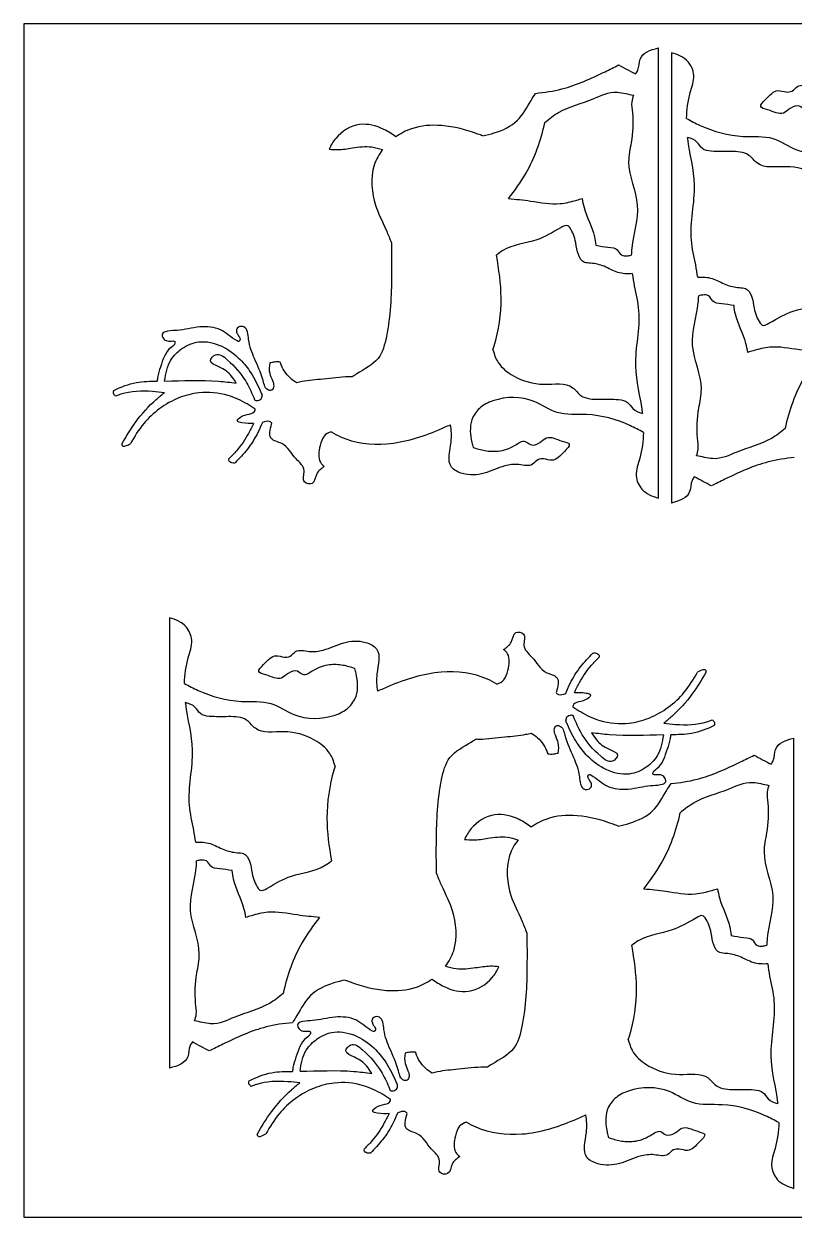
# Model space of a CAD drawing. Header units: inches. Extents: x 473.1 to 515.3, y 216.8 to 240.4.
# Drawn here: x 473.09 to 480.84, y 228.36 to 240.36 of the extents above; entities that cross this region are included whole.
import ezdxf

# ---------------------------------------------------------------- set-up
doc = ezdxf.new("R2010")
doc.units = ezdxf.units.IN
doc.header["$MEASUREMENT"] = 0

msp = doc.modelspace()

# ---------------------------------------------------------------- linework, layer by layer
at = {"color": 1}
for p, q in [((473.09, 240.362), (473.09, 228.362)), ((497.09, 240.362), (473.09, 240.362)), ((473.09, 228.362), (497.09, 228.362))]:
    msp.add_line(p, q, dxfattribs=at)
at = {"color": 5}
for p, q in [((479.474, 235.592), (479.474, 240.12)), ((479.604, 240.072), (479.604, 235.543)), ((474.554, 234.389), (474.554, 229.86)), ((480.836, 228.651), (480.836, 233.179))]:
    msp.add_line(p, q, dxfattribs=at)
for points, knots in [([(479.244, 239.858), (479.253, 239.869), (479.28, 239.912), (479.276, 240.058), (479.389, 240.1), (479.474, 240.12)], [0.093887, 0.093887, 0.093887, 0.093887, 0.1287124, 0.2162796, 0.3886242, 0.3886242, 0.3886242, 0.3886242]), ([(479.756, 239.411), (479.758, 239.498), (479.777, 239.645), (479.851, 239.833), (479.776, 240.01), (479.668, 240.053), (479.604, 240.072)], [2.72554, 2.72554, 2.72554, 2.72554, 2.9260651, 3.0634091, 3.1765819, 3.3247475, 3.3247475, 3.3247475, 3.3247475]), ([(478.238, 239.663), (478.327, 239.672), (478.569, 239.707), (478.842, 239.834), (479.028, 239.925), (479.073, 239.948)], [0.1680904, 0.1680904, 0.1680904, 0.1680904, 0.3740937, 0.7346721, 0.8517959, 0.8517959, 0.8517959, 0.8517959]), ([(481.468, 239.56), (481.43, 239.574), (481.348, 239.599), (481.198, 239.606), (481.071, 239.562), (480.955, 239.474), (480.886, 239.555), (480.797, 239.519), (480.712, 239.433), (480.612, 239.492), (480.469, 239.523), (480.578, 239.624), (480.648, 239.712), (480.749, 239.673), (480.825, 239.678), (480.881, 239.763), (481.014, 239.723), (481.177, 239.745), (481.354, 239.835), (481.546, 239.847), (481.749, 239.748), (481.679, 239.531), (481.688, 239.388), (481.697, 239.332)], [0.075344, 0.075344, 0.075344, 0.075344, 0.16897, 0.273404, 0.410715, 0.49524, 0.542149, 0.617082, 0.680191, 0.803806, 0.863576, 0.929606, 1.047787, 1.113322, 1.157595, 1.212393, 1.318851, 1.427877, 1.598184, 1.765158, 1.864327, 2.056465, 2.188796, 2.188796, 2.188796, 2.188796]), ([(477.706, 239.235), (477.745, 239.243), (477.87, 239.274), (478.069, 239.366), (478.163, 239.548), (478.222, 239.64), (478.238, 239.663)], [0.2059583, 0.2059583, 0.2059583, 0.2059583, 0.2961113, 0.5010666, 0.6865052, 0.7527134, 0.7527134, 0.7527134, 0.7527134]), ([(478.331, 239.37), (478.374, 239.408), (478.518, 239.519), (478.787, 239.58), (479.008, 239.702), (479.171, 239.654), (479.223, 239.645)], [0.1034651, 0.1034651, 0.1034651, 0.1034651, 0.2363349, 0.5242128, 0.7175892, 0.8267032, 0.8267032, 0.8267032, 0.8267032]), ([(479.223, 239.645), (479.214, 239.623), (479.197, 239.567), (479.224, 239.403), (479.21, 239.202), (479.14, 238.891), (479.324, 238.543), (479.212, 238.228), (479.201, 238.06), (479.2, 238.036)], [0.094414, 0.094414, 0.094414, 0.094414, 0.148095, 0.234589, 0.465086, 0.615051, 0.957544, 1.291396, 1.346238, 1.346238, 1.346238, 1.346238]), ([(479.756, 239.411), (479.8, 239.386), (479.978, 239.292), (480.272, 239.21), (480.621, 239.246), (480.891, 239.045), (481.194, 239.047), (481.408, 239.155), (481.511, 239.306), (481.497, 239.454), (481.473, 239.544), (481.468, 239.56)], [0.054835, 0.054835, 0.054835, 0.054835, 0.172527, 0.517877, 0.747339, 0.944496, 1.262348, 1.382481, 1.487883, 1.66332, 1.702113, 1.702113, 1.702113, 1.702113]), ([(476.832, 239.225), (476.794, 239.253), (476.685, 239.325), (476.453, 239.385), (476.246, 239.256), (476.179, 239.14), (476.16, 239.101)], [0.0784206, 0.0784206, 0.0784206, 0.0784206, 0.1885057, 0.3809215, 0.5926017, 0.6909413, 0.6909413, 0.6909413, 0.6909413]), ([(477.706, 239.235), (477.69, 239.241), (477.557, 239.292), (477.318, 239.355), (477.025, 239.336), (476.88, 239.259), (476.832, 239.225)], [0.246599, 0.246599, 0.246599, 0.246599, 0.2868242, 0.5753262, 0.8107765, 0.9452505, 0.9452505, 0.9452505, 0.9452505]), ([(477.965, 238.605), (478.027, 238.686), (478.195, 238.917), (478.291, 239.191), (478.331, 239.37)], [0.074139, 0.074139, 0.074139, 0.074139, 0.3108389, 0.7311346, 0.7311346, 0.7311346, 0.7311346]), ([(479.868, 237.814), (479.863, 237.855), (479.842, 237.98), (479.766, 238.284), (479.884, 238.717), (479.787, 239.055), (479.767, 239.215), (479.766, 239.218)], [1.48944, 1.48944, 1.48944, 1.48944, 1.584694, 1.779521, 2.207203, 2.570887, 2.57787, 2.57787, 2.57787, 2.57787]), ([(481.27, 238.578), (481.255, 238.631), (481.218, 238.735), (481.033, 238.876), (480.776, 238.951), (480.498, 238.896), (480.376, 239.074), (480.191, 239.08), (480.042, 239.073), (479.91, 239.094), (479.864, 239.187), (479.804, 239.21), (479.766, 239.218)], [0.124132, 0.124132, 0.124132, 0.124132, 0.227227, 0.383683, 0.629087, 0.851327, 0.940047, 1.086084, 1.234501, 1.306591, 1.368707, 1.454176, 1.454176, 1.454176, 1.454176]), ([(476.16, 239.101), (476.189, 239.098), (476.268, 239.093), (476.41, 239.117), (476.564, 239.137), (476.663, 239.109), (476.699, 239.097)], [0.0545896, 0.0545896, 0.0545896, 0.0545896, 0.1228537, 0.2369043, 0.3864798, 0.4737791, 0.4737791, 0.4737791, 0.4737791]), ([(476.699, 239.097), (476.662, 239.05), (476.566, 238.879), (476.601, 238.546), (476.703, 238.369), (476.771, 238.201), (476.788, 238.161)], [1.0863327, 1.0863327, 1.0863327, 1.0863327, 1.2223876, 1.5317938, 1.7528593, 1.8202167, 1.8202167, 1.8202167, 1.8202167]), ([(477.965, 238.605), (478.039, 238.598), (478.212, 238.581), (478.443, 238.534), (478.615, 238.578), (478.688, 238.6), (478.706, 238.605)], [0.1057586, 0.1057586, 0.1057586, 0.1057586, 0.2772076, 0.5068894, 0.63755, 0.6821545, 0.6821545, 0.6821545, 0.6821545]), ([(478.706, 238.605), (478.711, 238.575), (478.736, 238.443), (478.822, 238.296), (478.84, 238.164), (478.844, 238.135)], [0.1617257, 0.1617257, 0.1617257, 0.1617257, 0.2335168, 0.4731251, 0.5406743, 0.5406743, 0.5406743, 0.5406743]), ([(479.21, 237.85), (479.16, 237.846), (479.061, 237.85), (478.932, 237.93), (478.819, 237.955), (478.67, 237.958), (478.649, 238.156), (478.613, 238.275), (478.553, 238.347), (478.418, 238.271), (478.241, 238.163), (477.98, 238.14), (477.865, 238.053), (477.845, 238.036)], [0.082537, 0.082537, 0.082537, 0.082537, 0.195146, 0.312679, 0.419611, 0.467194, 0.632981, 0.759892, 0.778933, 0.834426, 1.045112, 1.320719, 1.379754, 1.379754, 1.379754, 1.379754]), ([(476.788, 238.161), (476.789, 238.05), (476.791, 237.735), (476.776, 237.348), (476.676, 236.967), (476.497, 236.881), (476.406, 236.821), (476.391, 236.811)], [0.248618, 0.248618, 0.248618, 0.248618, 0.504585, 0.97587, 1.157697, 1.361445, 1.404524, 1.404524, 1.404524, 1.404524]), ([(478.844, 238.135), (478.885, 238.127), (478.987, 238.112), (479.057, 238.111), (479.091, 238.028), (479.153, 238.026), (479.186, 238.033), (479.2, 238.036)], [0.1173741, 0.1173741, 0.1173741, 0.1173741, 0.1762866, 0.2497739, 0.3023538, 0.3466083, 0.3786297, 0.3786297, 0.3786297, 0.3786297]), ([(477.808, 237.085), (477.812, 237.098), (477.864, 237.266), (477.914, 237.588), (477.868, 237.893), (477.845, 238.036)], [0.1913878, 0.1913878, 0.1913878, 0.1913878, 0.2216024, 0.5971846, 0.9298349, 0.9298349, 0.9298349, 0.9298349]), ([(479.21, 237.85), (479.215, 237.809), (479.236, 237.684), (479.312, 237.379), (479.194, 236.947), (479.291, 236.609), (479.311, 236.448), (479.312, 236.445)], [1.48944, 1.48944, 1.48944, 1.48944, 1.584694, 1.779521, 2.207203, 2.570887, 2.57787, 2.57787, 2.57787, 2.57787]), ([(479.868, 237.814), (479.918, 237.817), (480.017, 237.813), (480.146, 237.733), (480.259, 237.709), (480.408, 237.705), (480.429, 237.507), (480.465, 237.389), (480.525, 237.317), (480.66, 237.392), (480.837, 237.5), (481.098, 237.523), (481.213, 237.611), (481.233, 237.627)], [0.082537, 0.082537, 0.082537, 0.082537, 0.195146, 0.312679, 0.419611, 0.467194, 0.632981, 0.759892, 0.778933, 0.834426, 1.045112, 1.320719, 1.379754, 1.379754, 1.379754, 1.379754]), ([(479.855, 236.019), (479.864, 236.04), (479.881, 236.097), (479.854, 236.26), (479.868, 236.461), (479.938, 236.773), (479.754, 237.121), (479.866, 237.435), (479.877, 237.604), (479.878, 237.628)], [0.094414, 0.094414, 0.094414, 0.094414, 0.148095, 0.234589, 0.465086, 0.615051, 0.957544, 1.291396, 1.346238, 1.346238, 1.346238, 1.346238]), ([(480.234, 237.529), (480.192, 237.536), (480.091, 237.552), (480.021, 237.553), (479.986, 237.636), (479.925, 237.637), (479.892, 237.631), (479.878, 237.628)], [0.1173741, 0.1173741, 0.1173741, 0.1173741, 0.1762866, 0.2497739, 0.3023538, 0.3466083, 0.3786297, 0.3786297, 0.3786297, 0.3786297]), ([(480.372, 237.058), (480.367, 237.089), (480.342, 237.22), (480.256, 237.368), (480.237, 237.5), (480.234, 237.529)], [0.1617257, 0.1617257, 0.1617257, 0.1617257, 0.2335168, 0.4731251, 0.5406743, 0.5406743, 0.5406743, 0.5406743]), ([(475.564, 236.952), (475.558, 236.916), (475.553, 236.855), (475.59, 236.782), (475.606, 236.729), (475.6, 236.695), (475.582, 236.674), (475.519, 236.677), (475.486, 236.829), (475.413, 236.985), (475.345, 237.152), (475.342, 237.32), (475.255, 237.321), (475.228, 237.293), (475.228, 237.258), (475.243, 237.231), (475.261, 237.21), (475.268, 237.189), (475.256, 237.163), (475.171, 237.204), (475.08, 237.308), (474.849, 237.327), (474.672, 237.275), (474.552, 237.278), (474.47, 237.253), (474.49, 237.193), (474.536, 237.166), (474.574, 237.174), (474.61, 237.172), (474.612, 237.134), (474.514, 237.081), (474.479, 236.946), (474.435, 236.83), (474.432, 236.781), (474.431, 236.768)], [0.028135, 0.028135, 0.028135, 0.028135, 0.108244, 0.169818, 0.213988, 0.231334, 0.248282, 0.27224, 0.357755, 0.54116, 0.697207, 0.798566, 0.841166, 0.859367, 0.884277, 0.914832, 0.930096, 0.94753, 0.965028, 0.978794, 1.135467, 1.296511, 1.472302, 1.549432, 1.594197, 1.629311, 1.665483, 1.708347, 1.723076, 1.735714, 1.781266, 1.953369, 2.036597, 2.066195, 2.066195, 2.066195, 2.066195]), ([(474.506, 236.77), (474.517, 236.845), (474.541, 236.972), (474.68, 237.109), (474.864, 237.188), (475.087, 237.134), (475.259, 237.005), (475.386, 236.845), (475.447, 236.718), (475.481, 236.641), (475.486, 236.629)], [0.025383, 0.025383, 0.025383, 0.025383, 0.196043, 0.318576, 0.458942, 0.639829, 0.817168, 0.946858, 1.108986, 1.140137, 1.140137, 1.140137, 1.140137]), ([(475.227, 236.749), (475.211, 236.775), (475.167, 236.843), (475.082, 236.906), (474.933, 236.957), (475.033, 237.071), (475.19, 236.942), (475.308, 236.807), (475.382, 236.654), (475.409, 236.588), (475.414, 236.576)], [0.0196757, 0.0196757, 0.0196757, 0.0196757, 0.0888288, 0.2069723, 0.2881224, 0.3474639, 0.4464288, 0.6664915, 0.7999461, 0.830024, 0.830024, 0.830024, 0.830024]), ([(477.808, 237.085), (477.823, 237.032), (477.86, 236.929), (478.045, 236.787), (478.302, 236.713), (478.58, 236.767), (478.702, 236.589), (478.887, 236.584), (479.036, 236.591), (479.168, 236.57), (479.214, 236.476), (479.274, 236.454), (479.312, 236.445)], [0.124132, 0.124132, 0.124132, 0.124132, 0.227227, 0.383683, 0.629087, 0.851327, 0.940047, 1.086084, 1.234501, 1.306591, 1.368707, 1.454176, 1.454176, 1.454176, 1.454176]), ([(481.113, 237.059), (481.039, 237.065), (480.866, 237.082), (480.635, 237.13), (480.463, 237.085), (480.39, 237.064), (480.372, 237.058)], [0.1057586, 0.1057586, 0.1057586, 0.1057586, 0.2772076, 0.5068894, 0.63755, 0.6821545, 0.6821545, 0.6821545, 0.6821545]), ([(481.113, 237.059), (481.05, 236.977), (480.883, 236.747), (480.787, 236.472), (480.747, 236.293)], [0.074139, 0.074139, 0.074139, 0.074139, 0.3108389, 0.7311346, 0.7311346, 0.7311346, 0.7311346]), ([(475.669, 236.96), (475.649, 236.962), (475.614, 236.964), (475.579, 236.955), (475.563, 236.952)], [0.05747248, 0.05747248, 0.05747248, 0.05747248, 0.10340044, 0.14012477, 0.14012477, 0.14012477, 0.14012477]), ([(475.836, 236.752), (475.813, 236.765), (475.74, 236.815), (475.688, 236.897), (475.669, 236.958), (475.669, 236.96)], [0.0538007, 0.0538007, 0.0538007, 0.0538007, 0.1159326, 0.2582967, 0.263019, 0.263019, 0.263019, 0.263019]), ([(473.994, 236.676), (474.068, 236.711), (474.208, 236.767), (474.361, 236.768), (474.431, 236.768)], [0.0770294, 0.0770294, 0.0770294, 0.0770294, 0.2637155, 0.4254718, 0.4254718, 0.4254718, 0.4254718]), ([(474.506, 236.77), (474.688, 236.773), (474.928, 236.786), (475.168, 236.756), (475.227, 236.749)], [0.4822642, 0.4822642, 0.4822642, 0.4822642, 0.9002877, 1.0386057, 1.0386057, 1.0386057, 1.0386057]), ([(476.391, 236.811), (476.38, 236.811), (476.283, 236.813), (476.115, 236.787), (475.94, 236.777), (475.853, 236.756), (475.836, 236.752)], [0.2197167, 0.2197167, 0.2197167, 0.2197167, 0.2456395, 0.443915, 0.608473, 0.6494679, 0.6494679, 0.6494679, 0.6494679]), ([(474.015, 236.619), (474.007, 236.623), (473.99, 236.639), (473.99, 236.663), (473.994, 236.676)], [0.08456292, 0.08456292, 0.08456292, 0.08456292, 0.10556528, 0.13460463, 0.13460463, 0.13460463, 0.13460463]), ([(474.503, 236.652), (474.463, 236.657), (474.318, 236.673), (474.148, 236.668), (474.032, 236.626), (474.015, 236.619)], [0.063853, 0.063853, 0.063853, 0.063853, 0.1562403, 0.4002459, 0.4427837, 0.4427837, 0.4427837, 0.4427837]), ([(474.074, 236.135), (474.119, 236.213), (474.217, 236.375), (474.369, 236.544), (474.475, 236.63), (474.503, 236.652)], [0.0963636, 0.0963636, 0.0963636, 0.0963636, 0.3031278, 0.533921, 0.6164938, 0.6164938, 0.6164938, 0.6164938]), ([(475.417, 236.488), (475.39, 236.505), (475.304, 236.56), (475.121, 236.647), (474.877, 236.668), (474.571, 236.589), (474.321, 236.403), (474.201, 236.211), (474.163, 236.14)], [0.017713, 0.017713, 0.017713, 0.017713, 0.092927, 0.253472, 0.479955, 0.639706, 0.976773, 1.162903, 1.162903, 1.162903, 1.162903]), ([(475.414, 236.576), (475.419, 236.574), (475.44, 236.569), (475.482, 236.586), (475.487, 236.614), (475.486, 236.629)], [0.0659547, 0.0659547, 0.0659547, 0.0659547, 0.08136451, 0.11863646, 0.15052841, 0.15052841, 0.15052841, 0.15052841]), ([(479.322, 236.253), (479.278, 236.277), (479.1, 236.371), (478.806, 236.453), (478.457, 236.417), (478.187, 236.618), (477.884, 236.616), (477.67, 236.509), (477.567, 236.357), (477.581, 236.209), (477.605, 236.119), (477.61, 236.103)], [0.054835, 0.054835, 0.054835, 0.054835, 0.172527, 0.517877, 0.747339, 0.944496, 1.262348, 1.382481, 1.487883, 1.66332, 1.702113, 1.702113, 1.702113, 1.702113]), ([(475.401, 236.344), (475.366, 236.342), (475.315, 236.342), (475.219, 236.36), (475.302, 236.45), (475.407, 236.427), (475.417, 236.483), (475.417, 236.488)], [0.0209127, 0.0209127, 0.0209127, 0.0209127, 0.1095426, 0.1458632, 0.1849923, 0.3086619, 0.3194369, 0.3194369, 0.3194369, 0.3194369]), ([(475.401, 236.344), (475.385, 236.31), (475.337, 236.213), (475.255, 236.092), (475.179, 236.015), (475.153, 235.989)], [0.0521259, 0.0521259, 0.0521259, 0.0521259, 0.1384535, 0.3022837, 0.3871305, 0.3871305, 0.3871305, 0.3871305]), ([(475.489, 236.353), (475.474, 236.319), (475.434, 236.225), (475.346, 236.083), (475.257, 235.991), (475.214, 235.947)], [0, 0, 0, 0, 0.0850094, 0.2379594, 0.3802232, 0.3802232, 0.3802232, 0.3802232]), ([(475.585, 236.345), (475.578, 236.353), (475.553, 236.375), (475.515, 236.362), (475.489, 236.353)], [0.03012915, 0.03012915, 0.03012915, 0.03012915, 0.05590725, 0.11166837, 0.11166837, 0.11166837, 0.11166837]), ([(476.112, 235.911), (476.098, 235.901), (476.069, 235.879), (476.019, 235.828), (476.021, 235.72), (475.873, 235.746), (475.941, 235.892), (475.797, 235.997), (475.733, 236.145), (475.541, 236.177), (475.564, 236.277), (475.585, 236.345)], [0.0335602, 0.0335602, 0.0335602, 0.0335602, 0.0751985, 0.1162753, 0.1974694, 0.2588353, 0.3456807, 0.4572883, 0.6191525, 0.7096887, 0.8188008, 0.8188008, 0.8188008, 0.8188008]), ([(476.181, 236.258), (476.211, 236.24), (476.38, 236.15), (476.771, 236.104), (477.138, 236.223), (477.342, 236.313), (477.381, 236.331)], [0.1376505, 0.1376505, 0.1376505, 0.1376505, 0.2182258, 0.5808549, 0.9979028, 1.0964829, 1.0964829, 1.0964829, 1.0964829]), ([(477.61, 236.103), (477.648, 236.089), (477.73, 236.065), (477.88, 236.058), (478.006, 236.101), (478.123, 236.19), (478.192, 236.109), (478.281, 236.144), (478.366, 236.23), (478.466, 236.171), (478.609, 236.141), (478.5, 236.039), (478.43, 235.952), (478.328, 235.991), (478.253, 235.986), (478.197, 235.9), (478.064, 235.941), (477.901, 235.919), (477.724, 235.828), (477.532, 235.816), (477.329, 235.915), (477.399, 236.133), (477.39, 236.275), (477.381, 236.331)], [0.075344, 0.075344, 0.075344, 0.075344, 0.16897, 0.273404, 0.410715, 0.49524, 0.542149, 0.617082, 0.680191, 0.803806, 0.863576, 0.929606, 1.047787, 1.113322, 1.157595, 1.212393, 1.318851, 1.427877, 1.598184, 1.765158, 1.864327, 2.056465, 2.188796, 2.188796, 2.188796, 2.188796]), ([(480.747, 236.293), (480.704, 236.255), (480.56, 236.144), (480.291, 236.083), (480.07, 235.961), (479.907, 236.01), (479.855, 236.019)], [0.1034651, 0.1034651, 0.1034651, 0.1034651, 0.2363349, 0.5242128, 0.7175892, 0.8267032, 0.8267032, 0.8267032, 0.8267032]), ([(476.181, 236.258), (476.153, 236.25), (476.101, 236.223), (476.06, 236.101), (476.043, 235.976), (476.096, 235.924), (476.112, 235.911)], [0.1203119, 0.1203119, 0.1203119, 0.1203119, 0.1902273, 0.2703508, 0.3992724, 0.4448537, 0.4448537, 0.4448537, 0.4448537]), ([(479.322, 236.253), (479.32, 236.165), (479.301, 236.019), (479.227, 235.83), (479.302, 235.653), (479.41, 235.611), (479.474, 235.592)], [2.72554, 2.72554, 2.72554, 2.72554, 2.9260651, 3.0634091, 3.1765819, 3.3247475, 3.3247475, 3.3247475, 3.3247475]), ([(474.074, 236.135), (474.076, 236.123), (474.09, 236.104), (474.134, 236.124), (474.163, 236.14)], [0.1155174, 0.1155174, 0.1155174, 0.1155174, 0.1545353, 0.2169543, 0.2169543, 0.2169543, 0.2169543]), ([(475.214, 235.947), (475.208, 235.945), (475.186, 235.944), (475.151, 235.958), (475.151, 235.98), (475.153, 235.989)], [0.04692625, 0.04692625, 0.04692625, 0.04692625, 0.06232295, 0.09595677, 0.11540307, 0.11540307, 0.11540307, 0.11540307]), ([(480.84, 236), (480.751, 235.991), (480.509, 235.956), (480.236, 235.829), (480.05, 235.738), (480.005, 235.716)], [0.1680904, 0.1680904, 0.1680904, 0.1680904, 0.3740937, 0.7346721, 0.8517959, 0.8517959, 0.8517959, 0.8517959]), ([(479.834, 235.806), (479.825, 235.795), (479.797, 235.752), (479.802, 235.606), (479.689, 235.564), (479.604, 235.543)], [0.093887, 0.093887, 0.093887, 0.093887, 0.1287124, 0.2162796, 0.3886242, 0.3886242, 0.3886242, 0.3886242]), ([(474.706, 233.728), (474.708, 233.816), (474.727, 233.962), (474.801, 234.151), (474.726, 234.328), (474.619, 234.37), (474.554, 234.389)], [2.72554, 2.72554, 2.72554, 2.72554, 2.9260651, 3.0634091, 3.1765819, 3.3247475, 3.3247475, 3.3247475, 3.3247475]), ([(477.916, 234.07), (477.931, 234.08), (477.959, 234.102), (478.01, 234.153), (478.007, 234.26), (478.155, 234.234), (478.088, 234.089), (478.231, 233.984), (478.296, 233.836), (478.487, 233.803), (478.464, 233.704), (478.443, 233.636)], [0.0335602, 0.0335602, 0.0335602, 0.0335602, 0.0751985, 0.1162753, 0.1974694, 0.2588353, 0.3456807, 0.4572883, 0.6191525, 0.7096887, 0.8188008, 0.8188008, 0.8188008, 0.8188008]), ([(476.419, 233.878), (476.381, 233.892), (476.298, 233.916), (476.148, 233.923), (476.022, 233.88), (475.906, 233.791), (475.836, 233.872), (475.747, 233.837), (475.662, 233.751), (475.563, 233.81), (475.42, 233.84), (475.528, 233.942), (475.599, 234.029), (475.7, 233.99), (475.776, 233.995), (475.831, 234.081), (475.965, 234.04), (476.128, 234.062), (476.305, 234.153), (476.496, 234.165), (476.7, 234.066), (476.629, 233.848), (476.638, 233.706), (476.647, 233.65)], [0.075344, 0.075344, 0.075344, 0.075344, 0.16897, 0.273404, 0.410715, 0.49524, 0.542149, 0.617082, 0.680191, 0.803806, 0.863576, 0.929606, 1.047787, 1.113322, 1.157595, 1.212393, 1.318851, 1.427877, 1.598184, 1.765158, 1.864327, 2.056465, 2.188796, 2.188796, 2.188796, 2.188796]), ([(477.847, 233.723), (477.876, 233.731), (477.928, 233.758), (477.968, 233.88), (477.985, 234.005), (477.932, 234.057), (477.916, 234.07)], [0.1203119, 0.1203119, 0.1203119, 0.1203119, 0.1902273, 0.2703508, 0.3992724, 0.4448537, 0.4448537, 0.4448537, 0.4448537]), ([(478.54, 233.628), (478.554, 233.661), (478.595, 233.756), (478.682, 233.898), (478.771, 233.99), (478.814, 234.034)], [0, 0, 0, 0, 0.0850094, 0.2379594, 0.3802232, 0.3802232, 0.3802232, 0.3802232]), ([(478.814, 234.034), (478.821, 234.036), (478.843, 234.037), (478.878, 234.023), (478.877, 234.001), (478.876, 233.992)], [0.04692625, 0.04692625, 0.04692625, 0.04692625, 0.06232295, 0.09595677, 0.11540307, 0.11540307, 0.11540307, 0.11540307]), ([(478.628, 233.637), (478.644, 233.671), (478.692, 233.768), (478.774, 233.889), (478.85, 233.966), (478.876, 233.992)], [0.0521259, 0.0521259, 0.0521259, 0.0521259, 0.1384535, 0.3022837, 0.3871305, 0.3871305, 0.3871305, 0.3871305]), ([(474.706, 233.728), (474.751, 233.704), (474.928, 233.61), (475.223, 233.528), (475.571, 233.564), (475.842, 233.363), (476.144, 233.365), (476.359, 233.472), (476.461, 233.624), (476.447, 233.772), (476.423, 233.862), (476.419, 233.878)], [0.054835, 0.054835, 0.054835, 0.054835, 0.172527, 0.517877, 0.747339, 0.944496, 1.262348, 1.382481, 1.487883, 1.66332, 1.702113, 1.702113, 1.702113, 1.702113]), ([(477.847, 233.723), (477.817, 233.741), (477.648, 233.831), (477.258, 233.876), (476.891, 233.758), (476.686, 233.667), (476.647, 233.65)], [0.1376505, 0.1376505, 0.1376505, 0.1376505, 0.2182258, 0.5808549, 0.9979028, 1.0964829, 1.0964829, 1.0964829, 1.0964829]), ([(478.611, 233.493), (478.639, 233.476), (478.725, 233.421), (478.907, 233.333), (479.151, 233.313), (479.457, 233.392), (479.707, 233.578), (479.827, 233.77), (479.866, 233.841)], [0.017713, 0.017713, 0.017713, 0.017713, 0.092927, 0.253472, 0.479955, 0.639706, 0.976773, 1.162903, 1.162903, 1.162903, 1.162903]), ([(479.954, 233.846), (479.91, 233.768), (479.811, 233.606), (479.659, 233.437), (479.554, 233.351), (479.526, 233.329)], [0.0963636, 0.0963636, 0.0963636, 0.0963636, 0.3031278, 0.533921, 0.6164938, 0.6164938, 0.6164938, 0.6164938]), ([(479.954, 233.846), (479.952, 233.858), (479.938, 233.877), (479.895, 233.857), (479.866, 233.841)], [0.1155174, 0.1155174, 0.1155174, 0.1155174, 0.1545353, 0.2169543, 0.2169543, 0.2169543, 0.2169543]), ([(474.819, 232.131), (474.813, 232.172), (474.793, 232.297), (474.717, 232.601), (474.834, 233.034), (474.737, 233.372), (474.717, 233.533), (474.717, 233.536)], [1.48944, 1.48944, 1.48944, 1.48944, 1.584694, 1.779521, 2.207203, 2.570887, 2.57787, 2.57787, 2.57787, 2.57787]), ([(476.22, 232.896), (476.206, 232.948), (476.168, 233.052), (475.983, 233.194), (475.726, 233.268), (475.448, 233.213), (475.326, 233.392), (475.142, 233.397), (474.992, 233.39), (474.86, 233.411), (474.814, 233.505), (474.754, 233.527), (474.717, 233.536)], [0.124132, 0.124132, 0.124132, 0.124132, 0.227227, 0.383683, 0.629087, 0.851327, 0.940047, 1.086084, 1.234501, 1.306591, 1.368707, 1.454176, 1.454176, 1.454176, 1.454176]), ([(478.443, 233.636), (478.451, 233.628), (478.476, 233.606), (478.514, 233.619), (478.54, 233.628)], [0.03012915, 0.03012915, 0.03012915, 0.03012915, 0.05590725, 0.11166837, 0.11166837, 0.11166837, 0.11166837]), ([(478.628, 233.637), (478.662, 233.639), (478.714, 233.639), (478.809, 233.621), (478.726, 233.531), (478.621, 233.554), (478.612, 233.498), (478.611, 233.493)], [0.0209127, 0.0209127, 0.0209127, 0.0209127, 0.1095426, 0.1458632, 0.1849923, 0.3086619, 0.3194369, 0.3194369, 0.3194369, 0.3194369]), ([(478.615, 233.405), (478.609, 233.407), (478.589, 233.412), (478.546, 233.395), (478.541, 233.367), (478.542, 233.352)], [0.0659547, 0.0659547, 0.0659547, 0.0659547, 0.08136451, 0.11863646, 0.15052841, 0.15052841, 0.15052841, 0.15052841]), ([(478.801, 233.232), (478.817, 233.206), (478.862, 233.138), (478.946, 233.074), (479.095, 233.024), (478.996, 232.91), (478.838, 233.038), (478.72, 233.174), (478.647, 233.327), (478.619, 233.393), (478.615, 233.405)], [0.0196757, 0.0196757, 0.0196757, 0.0196757, 0.0888288, 0.2069723, 0.2881224, 0.3474639, 0.4464288, 0.6664915, 0.7999461, 0.830024, 0.830024, 0.830024, 0.830024]), ([(478.465, 233.029), (478.47, 233.065), (478.475, 233.126), (478.438, 233.199), (478.423, 233.252), (478.428, 233.286), (478.446, 233.307), (478.509, 233.304), (478.543, 233.152), (478.615, 232.996), (478.684, 232.828), (478.686, 232.661), (478.773, 232.66), (478.8, 232.688), (478.801, 232.723), (478.785, 232.75), (478.768, 232.771), (478.76, 232.792), (478.772, 232.818), (478.857, 232.777), (478.948, 232.672), (479.18, 232.654), (479.356, 232.706), (479.476, 232.703), (479.559, 232.728), (479.538, 232.788), (479.492, 232.815), (479.454, 232.807), (479.418, 232.809), (479.417, 232.847), (479.515, 232.9), (479.549, 233.035), (479.593, 233.151), (479.597, 233.2), (479.597, 233.213)], [0.028135, 0.028135, 0.028135, 0.028135, 0.108244, 0.169818, 0.213988, 0.231334, 0.248282, 0.27224, 0.357755, 0.54116, 0.697207, 0.798566, 0.841166, 0.859367, 0.884277, 0.914832, 0.930096, 0.94753, 0.965028, 0.978794, 1.135467, 1.296511, 1.472302, 1.549432, 1.594197, 1.629311, 1.665483, 1.708347, 1.723076, 1.735714, 1.781266, 1.953369, 2.036597, 2.066195, 2.066195, 2.066195, 2.066195]), ([(479.523, 233.211), (479.512, 233.136), (479.488, 233.008), (479.349, 232.872), (479.165, 232.793), (478.941, 232.847), (478.77, 232.976), (478.642, 233.136), (478.581, 233.263), (478.547, 233.34), (478.542, 233.352)], [0.025383, 0.025383, 0.025383, 0.025383, 0.196043, 0.318576, 0.458942, 0.639829, 0.817168, 0.946858, 1.108986, 1.140137, 1.140137, 1.140137, 1.140137]), ([(479.526, 233.329), (479.565, 233.324), (479.71, 233.308), (479.88, 233.313), (479.996, 233.355), (480.013, 233.362)], [0.063853, 0.063853, 0.063853, 0.063853, 0.1562403, 0.4002459, 0.4427837, 0.4427837, 0.4427837, 0.4427837]), ([(480.035, 233.305), (479.961, 233.27), (479.82, 233.214), (479.668, 233.213), (479.597, 233.213)], [0.0770294, 0.0770294, 0.0770294, 0.0770294, 0.2637155, 0.4254718, 0.4254718, 0.4254718, 0.4254718]), ([(480.013, 233.362), (480.021, 233.358), (480.038, 233.342), (480.038, 233.318), (480.035, 233.305)], [0.08456292, 0.08456292, 0.08456292, 0.08456292, 0.10556528, 0.13460463, 0.13460463, 0.13460463, 0.13460463]), ([(477.24, 231.82), (477.239, 231.931), (477.237, 232.246), (477.253, 232.633), (477.353, 233.014), (477.531, 233.1), (477.622, 233.16), (477.638, 233.17)], [0.248618, 0.248618, 0.248618, 0.248618, 0.504585, 0.97587, 1.157697, 1.361445, 1.404524, 1.404524, 1.404524, 1.404524]), ([(477.638, 233.17), (477.649, 233.17), (477.745, 233.167), (477.913, 233.194), (478.089, 233.204), (478.175, 233.225), (478.192, 233.229)], [0.2197167, 0.2197167, 0.2197167, 0.2197167, 0.2456395, 0.443915, 0.608473, 0.6494679, 0.6494679, 0.6494679, 0.6494679]), ([(478.192, 233.229), (478.215, 233.216), (478.289, 233.166), (478.34, 233.084), (478.359, 233.023), (478.359, 233.021)], [0.0538007, 0.0538007, 0.0538007, 0.0538007, 0.1159326, 0.2582967, 0.263019, 0.263019, 0.263019, 0.263019]), ([(479.523, 233.211), (479.34, 233.208), (479.1, 233.195), (478.861, 233.225), (478.801, 233.232)], [0.4822642, 0.4822642, 0.4822642, 0.4822642, 0.9002877, 1.0386057, 1.0386057, 1.0386057, 1.0386057]), ([(480.606, 232.917), (480.615, 232.928), (480.642, 232.971), (480.638, 233.117), (480.751, 233.159), (480.836, 233.179)], [0.093887, 0.093887, 0.093887, 0.093887, 0.1287124, 0.2162796, 0.3886242, 0.3886242, 0.3886242, 0.3886242]), ([(478.359, 233.021), (478.379, 233.019), (478.415, 233.017), (478.45, 233.025), (478.465, 233.029)], [0.05747248, 0.05747248, 0.05747248, 0.05747248, 0.10340044, 0.14012477, 0.14012477, 0.14012477, 0.14012477]), ([(479.6, 232.722), (479.689, 232.731), (479.931, 232.766), (480.204, 232.893), (480.39, 232.984), (480.435, 233.007)], [0.1680904, 0.1680904, 0.1680904, 0.1680904, 0.3740937, 0.7346721, 0.8517959, 0.8517959, 0.8517959, 0.8517959]), ([(476.22, 232.896), (476.216, 232.883), (476.165, 232.715), (476.115, 232.393), (476.16, 232.088), (476.183, 231.945)], [0.1913878, 0.1913878, 0.1913878, 0.1913878, 0.2216024, 0.5971846, 0.9298349, 0.9298349, 0.9298349, 0.9298349]), ([(479.068, 232.294), (479.107, 232.302), (479.232, 232.333), (479.431, 232.425), (479.525, 232.606), (479.584, 232.698), (479.6, 232.722)], [0.2059583, 0.2059583, 0.2059583, 0.2059583, 0.2961113, 0.5010666, 0.6865052, 0.7527134, 0.7527134, 0.7527134, 0.7527134]), ([(479.693, 232.429), (479.736, 232.467), (479.88, 232.578), (480.149, 232.639), (480.37, 232.761), (480.533, 232.713), (480.585, 232.704)], [0.1034651, 0.1034651, 0.1034651, 0.1034651, 0.2363349, 0.5242128, 0.7175892, 0.8267032, 0.8267032, 0.8267032, 0.8267032]), ([(480.585, 232.704), (480.576, 232.682), (480.559, 232.626), (480.586, 232.462), (480.572, 232.261), (480.502, 231.95), (480.686, 231.602), (480.574, 231.287), (480.563, 231.119), (480.562, 231.095)], [0.094414, 0.094414, 0.094414, 0.094414, 0.148095, 0.234589, 0.465086, 0.615051, 0.957544, 1.291396, 1.346238, 1.346238, 1.346238, 1.346238]), ([(478.194, 232.284), (478.156, 232.312), (478.047, 232.384), (477.815, 232.443), (477.608, 232.315), (477.541, 232.198), (477.522, 232.16)], [0.0784206, 0.0784206, 0.0784206, 0.0784206, 0.1885057, 0.3809215, 0.5926017, 0.6909413, 0.6909413, 0.6909413, 0.6909413]), ([(479.068, 232.294), (479.052, 232.3), (478.919, 232.351), (478.68, 232.414), (478.387, 232.395), (478.242, 232.318), (478.194, 232.284)], [0.246599, 0.246599, 0.246599, 0.246599, 0.2868242, 0.5753262, 0.8107765, 0.9452505, 0.9452505, 0.9452505, 0.9452505]), ([(479.327, 231.664), (479.389, 231.745), (479.557, 231.976), (479.653, 232.25), (479.693, 232.429)], [0.074139, 0.074139, 0.074139, 0.074139, 0.3108389, 0.7311346, 0.7311346, 0.7311346, 0.7311346]), ([(474.819, 232.131), (474.868, 232.134), (474.967, 232.131), (475.096, 232.051), (475.21, 232.026), (475.358, 232.023), (475.379, 231.824), (475.415, 231.706), (475.475, 231.634), (475.611, 231.71), (475.788, 231.818), (476.048, 231.841), (476.163, 231.928), (476.183, 231.945)], [0.082537, 0.082537, 0.082537, 0.082537, 0.195146, 0.312679, 0.419611, 0.467194, 0.632981, 0.759892, 0.778933, 0.834426, 1.045112, 1.320719, 1.379754, 1.379754, 1.379754, 1.379754]), ([(477.522, 232.16), (477.551, 232.157), (477.63, 232.151), (477.772, 232.175), (477.926, 232.196), (478.025, 232.168), (478.061, 232.155)], [0.0545896, 0.0545896, 0.0545896, 0.0545896, 0.1228537, 0.2369043, 0.3864798, 0.4737791, 0.4737791, 0.4737791, 0.4737791]), ([(478.061, 232.155), (478.024, 232.109), (477.928, 231.938), (477.963, 231.605), (478.065, 231.427), (478.133, 231.26), (478.15, 231.219)], [1.0863327, 1.0863327, 1.0863327, 1.0863327, 1.2223876, 1.5317938, 1.7528593, 1.8202167, 1.8202167, 1.8202167, 1.8202167]), ([(474.806, 230.336), (474.815, 230.358), (474.832, 230.414), (474.805, 230.578), (474.818, 230.779), (474.888, 231.09), (474.704, 231.438), (474.817, 231.753), (474.828, 231.921), (474.828, 231.945)], [0.094414, 0.094414, 0.094414, 0.094414, 0.148095, 0.234589, 0.465086, 0.615051, 0.957544, 1.291396, 1.346238, 1.346238, 1.346238, 1.346238]), ([(475.185, 231.846), (475.143, 231.854), (475.042, 231.869), (474.971, 231.87), (474.937, 231.953), (474.875, 231.954), (474.842, 231.948), (474.828, 231.945)], [0.1173741, 0.1173741, 0.1173741, 0.1173741, 0.1762866, 0.2497739, 0.3023538, 0.3466083, 0.3786297, 0.3786297, 0.3786297, 0.3786297]), ([(475.322, 231.376), (475.318, 231.406), (475.292, 231.538), (475.206, 231.685), (475.188, 231.817), (475.185, 231.846)], [0.1617257, 0.1617257, 0.1617257, 0.1617257, 0.2335168, 0.4731251, 0.5406743, 0.5406743, 0.5406743, 0.5406743]), ([(477.33, 230.884), (477.366, 230.931), (477.462, 231.102), (477.428, 231.435), (477.326, 231.612), (477.257, 231.78), (477.24, 231.82)], [1.0863327, 1.0863327, 1.0863327, 1.0863327, 1.2223876, 1.5317938, 1.7528593, 1.8202167, 1.8202167, 1.8202167, 1.8202167]), ([(479.327, 231.664), (479.401, 231.657), (479.574, 231.64), (479.805, 231.592), (479.977, 231.637), (480.05, 231.659), (480.068, 231.664)], [0.1057586, 0.1057586, 0.1057586, 0.1057586, 0.2772076, 0.5068894, 0.63755, 0.6821545, 0.6821545, 0.6821545, 0.6821545]), ([(480.068, 231.664), (480.073, 231.633), (480.098, 231.502), (480.184, 231.355), (480.202, 231.223), (480.206, 231.194)], [0.1617257, 0.1617257, 0.1617257, 0.1617257, 0.2335168, 0.4731251, 0.5406743, 0.5406743, 0.5406743, 0.5406743]), ([(476.063, 231.376), (475.99, 231.382), (475.817, 231.4), (475.586, 231.447), (475.414, 231.403), (475.341, 231.381), (475.322, 231.376)], [0.1057586, 0.1057586, 0.1057586, 0.1057586, 0.2772076, 0.5068894, 0.63755, 0.6821545, 0.6821545, 0.6821545, 0.6821545]), ([(476.063, 231.376), (476.001, 231.295), (475.833, 231.064), (475.738, 230.79), (475.698, 230.611)], [0.074139, 0.074139, 0.074139, 0.074139, 0.3108389, 0.7311346, 0.7311346, 0.7311346, 0.7311346]), ([(480.572, 230.909), (480.522, 230.905), (480.423, 230.909), (480.294, 230.989), (480.181, 231.014), (480.032, 231.017), (480.011, 231.215), (479.975, 231.333), (479.915, 231.406), (479.78, 231.33), (479.603, 231.222), (479.342, 231.199), (479.227, 231.111), (479.207, 231.095)], [0.082537, 0.082537, 0.082537, 0.082537, 0.195146, 0.312679, 0.419611, 0.467194, 0.632981, 0.759892, 0.778933, 0.834426, 1.045112, 1.320719, 1.379754, 1.379754, 1.379754, 1.379754]), ([(478.15, 231.219), (478.151, 231.108), (478.153, 230.794), (478.138, 230.407), (478.038, 230.026), (477.859, 229.94), (477.768, 229.88), (477.753, 229.869)], [0.248618, 0.248618, 0.248618, 0.248618, 0.504585, 0.97587, 1.157697, 1.361445, 1.404524, 1.404524, 1.404524, 1.404524]), ([(480.206, 231.194), (480.247, 231.186), (480.349, 231.17), (480.419, 231.17), (480.453, 231.087), (480.515, 231.085), (480.548, 231.091), (480.562, 231.095)], [0.1173741, 0.1173741, 0.1173741, 0.1173741, 0.1762866, 0.2497739, 0.3023538, 0.3466083, 0.3786297, 0.3786297, 0.3786297, 0.3786297]), ([(479.17, 230.144), (479.174, 230.157), (479.226, 230.325), (479.276, 230.647), (479.23, 230.952), (479.207, 231.095)], [0.1913878, 0.1913878, 0.1913878, 0.1913878, 0.2216024, 0.5971846, 0.9298349, 0.9298349, 0.9298349, 0.9298349]), ([(477.869, 230.88), (477.839, 230.883), (477.761, 230.888), (477.618, 230.864), (477.464, 230.844), (477.366, 230.872), (477.33, 230.884)], [0.0545896, 0.0545896, 0.0545896, 0.0545896, 0.1228537, 0.2369043, 0.3864798, 0.4737791, 0.4737791, 0.4737791, 0.4737791]), ([(480.572, 230.909), (480.577, 230.867), (480.598, 230.742), (480.674, 230.438), (480.556, 230.005), (480.653, 229.667), (480.673, 229.507), (480.674, 229.504)], [1.48944, 1.48944, 1.48944, 1.48944, 1.584694, 1.779521, 2.207203, 2.570887, 2.57787, 2.57787, 2.57787, 2.57787]), ([(477.196, 230.756), (477.234, 230.728), (477.344, 230.656), (477.575, 230.596), (477.782, 230.725), (477.85, 230.841), (477.869, 230.88)], [0.0784206, 0.0784206, 0.0784206, 0.0784206, 0.1885057, 0.3809215, 0.5926017, 0.6909413, 0.6909413, 0.6909413, 0.6909413]), ([(476.322, 230.746), (476.284, 230.738), (476.159, 230.707), (475.959, 230.615), (475.866, 230.433), (475.806, 230.341), (475.791, 230.317)], [0.2059583, 0.2059583, 0.2059583, 0.2059583, 0.2961113, 0.5010666, 0.6865052, 0.7527134, 0.7527134, 0.7527134, 0.7527134]), ([(476.322, 230.746), (476.338, 230.74), (476.471, 230.689), (476.71, 230.626), (477.004, 230.645), (477.148, 230.722), (477.196, 230.756)], [0.246599, 0.246599, 0.246599, 0.246599, 0.2868242, 0.5753262, 0.8107765, 0.9452505, 0.9452505, 0.9452505, 0.9452505]), ([(475.698, 230.611), (475.654, 230.573), (475.51, 230.462), (475.242, 230.401), (475.02, 230.279), (474.858, 230.327), (474.806, 230.336)], [0.1034651, 0.1034651, 0.1034651, 0.1034651, 0.2363349, 0.5242128, 0.7175892, 0.8267032, 0.8267032, 0.8267032, 0.8267032]), ([(475.791, 230.317), (475.701, 230.309), (475.459, 230.274), (475.186, 230.147), (475.001, 230.056), (474.955, 230.033)], [0.1680904, 0.1680904, 0.1680904, 0.1680904, 0.3740937, 0.7346721, 0.8517959, 0.8517959, 0.8517959, 0.8517959]), ([(476.926, 230.011), (476.92, 229.975), (476.915, 229.914), (476.952, 229.841), (476.968, 229.788), (476.962, 229.754), (476.944, 229.733), (476.881, 229.736), (476.848, 229.888), (476.775, 230.044), (476.707, 230.211), (476.704, 230.379), (476.617, 230.38), (476.59, 230.352), (476.59, 230.317), (476.605, 230.29), (476.623, 230.269), (476.63, 230.248), (476.618, 230.222), (476.533, 230.263), (476.442, 230.367), (476.211, 230.386), (476.034, 230.334), (475.914, 230.337), (475.832, 230.312), (475.852, 230.252), (475.898, 230.225), (475.936, 230.233), (475.972, 230.231), (475.974, 230.192), (475.876, 230.139), (475.841, 230.004), (475.797, 229.889), (475.794, 229.84), (475.793, 229.827)], [0.028135, 0.028135, 0.028135, 0.028135, 0.108244, 0.169818, 0.213988, 0.231334, 0.248282, 0.27224, 0.357755, 0.54116, 0.697207, 0.798566, 0.841166, 0.859367, 0.884277, 0.914832, 0.930096, 0.94753, 0.965028, 0.978794, 1.135467, 1.296511, 1.472302, 1.549432, 1.594197, 1.629311, 1.665483, 1.708347, 1.723076, 1.735714, 1.781266, 1.953369, 2.036597, 2.066195, 2.066195, 2.066195, 2.066195]), ([(475.868, 229.828), (475.879, 229.904), (475.903, 230.031), (476.042, 230.168), (476.226, 230.247), (476.449, 230.193), (476.621, 230.064), (476.748, 229.904), (476.809, 229.777), (476.843, 229.7), (476.848, 229.688)], [0.025383, 0.025383, 0.025383, 0.025383, 0.196043, 0.318576, 0.458942, 0.639829, 0.817168, 0.946858, 1.108986, 1.140137, 1.140137, 1.140137, 1.140137]), ([(474.785, 230.123), (474.775, 230.112), (474.748, 230.069), (474.752, 229.923), (474.639, 229.881), (474.554, 229.86)], [0.093887, 0.093887, 0.093887, 0.093887, 0.1287124, 0.2162796, 0.3886242, 0.3886242, 0.3886242, 0.3886242]), ([(476.589, 229.807), (476.573, 229.833), (476.529, 229.902), (476.444, 229.965), (476.295, 230.016), (476.395, 230.13), (476.552, 230.001), (476.67, 229.866), (476.744, 229.713), (476.771, 229.647), (476.776, 229.635)], [0.0196757, 0.0196757, 0.0196757, 0.0196757, 0.0888288, 0.2069723, 0.2881224, 0.3474639, 0.4464288, 0.6664915, 0.7999461, 0.830024, 0.830024, 0.830024, 0.830024]), ([(479.17, 230.144), (479.185, 230.091), (479.222, 229.988), (479.407, 229.846), (479.664, 229.772), (479.942, 229.826), (480.064, 229.648), (480.249, 229.643), (480.398, 229.65), (480.53, 229.628), (480.576, 229.535), (480.636, 229.513), (480.674, 229.504)], [0.124132, 0.124132, 0.124132, 0.124132, 0.227227, 0.383683, 0.629087, 0.851327, 0.940047, 1.086084, 1.234501, 1.306591, 1.368707, 1.454176, 1.454176, 1.454176, 1.454176]), ([(477.031, 230.019), (477.011, 230.021), (476.976, 230.023), (476.941, 230.014), (476.925, 230.011)], [0.05747248, 0.05747248, 0.05747248, 0.05747248, 0.10340044, 0.14012477, 0.14012477, 0.14012477, 0.14012477]), ([(477.198, 229.81), (477.175, 229.824), (477.102, 229.873), (477.05, 229.956), (477.031, 230.017), (477.031, 230.019)], [0.0538007, 0.0538007, 0.0538007, 0.0538007, 0.1159326, 0.2582967, 0.263019, 0.263019, 0.263019, 0.263019]), ([(475.356, 229.734), (475.43, 229.769), (475.57, 229.826), (475.723, 229.827), (475.793, 229.827)], [0.0770294, 0.0770294, 0.0770294, 0.0770294, 0.2637155, 0.4254718, 0.4254718, 0.4254718, 0.4254718]), ([(475.868, 229.828), (476.05, 229.832), (476.29, 229.845), (476.53, 229.815), (476.589, 229.807)], [0.4822642, 0.4822642, 0.4822642, 0.4822642, 0.9002877, 1.0386057, 1.0386057, 1.0386057, 1.0386057]), ([(477.753, 229.869), (477.742, 229.87), (477.645, 229.872), (477.477, 229.846), (477.302, 229.836), (477.215, 229.815), (477.198, 229.81)], [0.2197167, 0.2197167, 0.2197167, 0.2197167, 0.2456395, 0.443915, 0.608473, 0.6494679, 0.6494679, 0.6494679, 0.6494679]), ([(475.377, 229.677), (475.369, 229.682), (475.352, 229.698), (475.352, 229.721), (475.356, 229.734)], [0.08456292, 0.08456292, 0.08456292, 0.08456292, 0.10556528, 0.13460463, 0.13460463, 0.13460463, 0.13460463]), ([(475.865, 229.711), (475.825, 229.716), (475.68, 229.732), (475.51, 229.727), (475.394, 229.684), (475.377, 229.677)], [0.063853, 0.063853, 0.063853, 0.063853, 0.1562403, 0.4002459, 0.4427837, 0.4427837, 0.4427837, 0.4427837]), ([(475.436, 229.194), (475.481, 229.272), (475.579, 229.434), (475.731, 229.603), (475.837, 229.689), (475.865, 229.711)], [0.0963636, 0.0963636, 0.0963636, 0.0963636, 0.3031278, 0.533921, 0.6164938, 0.6164938, 0.6164938, 0.6164938]), ([(476.779, 229.546), (476.752, 229.564), (476.666, 229.619), (476.483, 229.706), (476.239, 229.727), (475.933, 229.648), (475.683, 229.462), (475.563, 229.27), (475.525, 229.199)], [0.017713, 0.017713, 0.017713, 0.017713, 0.092927, 0.253472, 0.479955, 0.639706, 0.976773, 1.162903, 1.162903, 1.162903, 1.162903]), ([(476.776, 229.635), (476.781, 229.632), (476.802, 229.628), (476.844, 229.645), (476.849, 229.673), (476.848, 229.688)], [0.0659547, 0.0659547, 0.0659547, 0.0659547, 0.08136451, 0.11863646, 0.15052841, 0.15052841, 0.15052841, 0.15052841]), ([(480.684, 229.312), (480.64, 229.336), (480.462, 229.43), (480.168, 229.512), (479.819, 229.476), (479.549, 229.677), (479.246, 229.675), (479.032, 229.568), (478.929, 229.416), (478.943, 229.268), (478.967, 229.178), (478.972, 229.162)], [0.054835, 0.054835, 0.054835, 0.054835, 0.172527, 0.517877, 0.747339, 0.944496, 1.262348, 1.382481, 1.487883, 1.66332, 1.702113, 1.702113, 1.702113, 1.702113]), ([(476.763, 229.403), (476.728, 229.401), (476.677, 229.401), (476.581, 229.419), (476.664, 229.509), (476.769, 229.486), (476.779, 229.542), (476.779, 229.546)], [0.0209127, 0.0209127, 0.0209127, 0.0209127, 0.1095426, 0.1458632, 0.1849923, 0.3086619, 0.3194369, 0.3194369, 0.3194369, 0.3194369]), ([(476.763, 229.403), (476.747, 229.369), (476.699, 229.272), (476.617, 229.15), (476.541, 229.074), (476.515, 229.048)], [0.0521259, 0.0521259, 0.0521259, 0.0521259, 0.1384535, 0.3022837, 0.3871305, 0.3871305, 0.3871305, 0.3871305]), ([(476.851, 229.412), (476.836, 229.378), (476.796, 229.284), (476.708, 229.142), (476.619, 229.05), (476.576, 229.006)], [0, 0, 0, 0, 0.0850094, 0.2379594, 0.3802232, 0.3802232, 0.3802232, 0.3802232]), ([(476.947, 229.404), (476.94, 229.412), (476.915, 229.434), (476.877, 229.421), (476.851, 229.412)], [0.03012915, 0.03012915, 0.03012915, 0.03012915, 0.05590725, 0.11166837, 0.11166837, 0.11166837, 0.11166837]), ([(477.474, 228.97), (477.46, 228.96), (477.431, 228.938), (477.381, 228.887), (477.383, 228.779), (477.235, 228.805), (477.303, 228.951), (477.159, 229.056), (477.095, 229.204), (476.903, 229.236), (476.926, 229.336), (476.947, 229.404)], [0.0335602, 0.0335602, 0.0335602, 0.0335602, 0.0751985, 0.1162753, 0.1974694, 0.2588353, 0.3456807, 0.4572883, 0.6191525, 0.7096887, 0.8188008, 0.8188008, 0.8188008, 0.8188008]), ([(477.543, 229.316), (477.573, 229.299), (477.742, 229.209), (478.133, 229.163), (478.5, 229.282), (478.704, 229.372), (478.743, 229.39)], [0.1376505, 0.1376505, 0.1376505, 0.1376505, 0.2182258, 0.5808549, 0.9979028, 1.0964829, 1.0964829, 1.0964829, 1.0964829]), ([(478.972, 229.162), (479.01, 229.148), (479.092, 229.124), (479.242, 229.116), (479.368, 229.16), (479.485, 229.249), (479.554, 229.168), (479.643, 229.203), (479.728, 229.289), (479.828, 229.23), (479.971, 229.2), (479.862, 229.098), (479.792, 229.011), (479.69, 229.05), (479.615, 229.045), (479.559, 228.959), (479.426, 229), (479.263, 228.977), (479.086, 228.887), (478.894, 228.875), (478.691, 228.974), (478.761, 229.192), (478.752, 229.334), (478.743, 229.39)], [0.075344, 0.075344, 0.075344, 0.075344, 0.16897, 0.273404, 0.410715, 0.49524, 0.542149, 0.617082, 0.680191, 0.803806, 0.863576, 0.929606, 1.047787, 1.113322, 1.157595, 1.212393, 1.318851, 1.427877, 1.598184, 1.765158, 1.864327, 2.056465, 2.188796, 2.188796, 2.188796, 2.188796]), ([(477.543, 229.316), (477.515, 229.309), (477.463, 229.282), (477.422, 229.16), (477.405, 229.035), (477.458, 228.983), (477.474, 228.97)], [0.1203119, 0.1203119, 0.1203119, 0.1203119, 0.1902273, 0.2703508, 0.3992724, 0.4448537, 0.4448537, 0.4448537, 0.4448537]), ([(480.684, 229.312), (480.682, 229.224), (480.663, 229.078), (480.589, 228.889), (480.664, 228.712), (480.772, 228.67), (480.836, 228.651)], [2.72554, 2.72554, 2.72554, 2.72554, 2.9260651, 3.0634091, 3.1765819, 3.3247475, 3.3247475, 3.3247475, 3.3247475]), ([(475.436, 229.194), (475.438, 229.182), (475.452, 229.163), (475.496, 229.183), (475.525, 229.199)], [0.1155174, 0.1155174, 0.1155174, 0.1155174, 0.1545353, 0.2169543, 0.2169543, 0.2169543, 0.2169543]), ([(476.576, 229.006), (476.57, 229.004), (476.548, 229.003), (476.513, 229.016), (476.513, 229.039), (476.515, 229.048)], [0.04692625, 0.04692625, 0.04692625, 0.04692625, 0.06232295, 0.09595677, 0.11540307, 0.11540307, 0.11540307, 0.11540307])]:
    msp.add_open_spline(points, degree=3, knots=knots, dxfattribs=at)
for points in [[(479.073, 239.948), (479.13, 239.918), (479.187, 239.888), (479.244, 239.858)], [(480.005, 235.716), (479.948, 235.746), (479.891, 235.776), (479.834, 235.806)], [(480.435, 233.007), (480.492, 232.977), (480.549, 232.947), (480.606, 232.917)], [(474.955, 230.033), (474.898, 230.063), (474.842, 230.093), (474.785, 230.123)]]:
    msp.add_open_spline(points, degree=3, dxfattribs=at)

doc.saveas('drawing.dxf')
